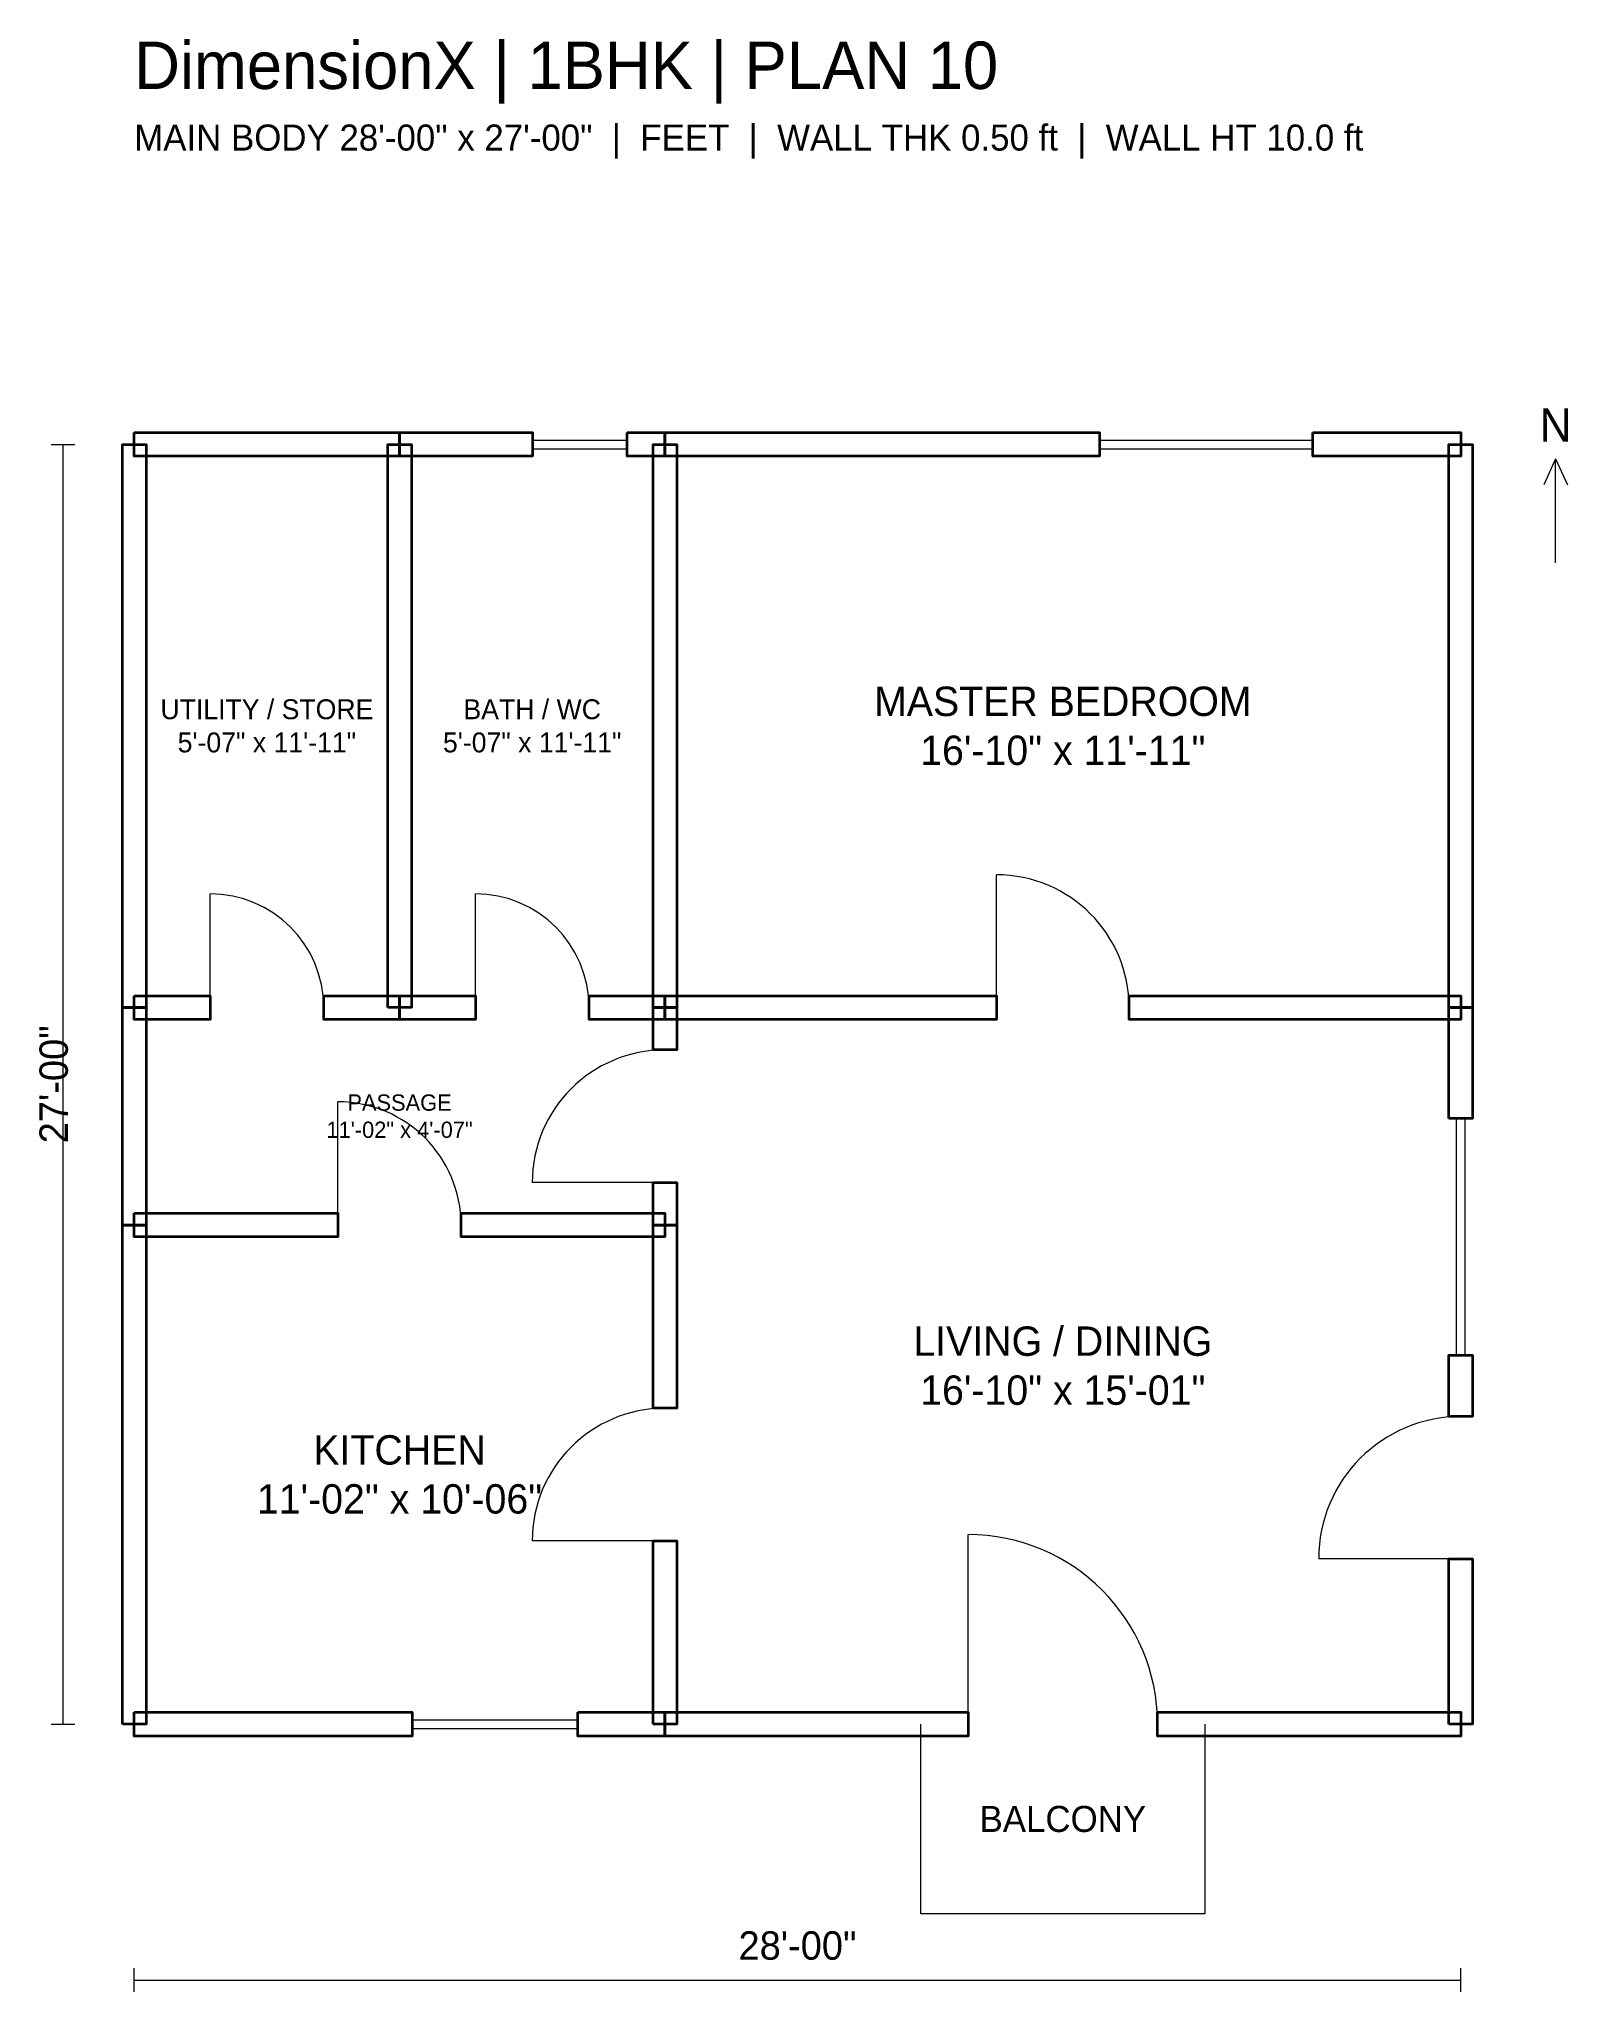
# Model space of a CAD drawing. Header units: feet. Extents: x -2 to 30.3, y -5.7 to 35.6.
import ezdxf
from ezdxf.enums import TextEntityAlignment as Align

# ---------------------------------------------------------------- set-up
doc = ezdxf.new("R2010")
doc.units = ezdxf.units.FT
doc.header["$MEASUREMENT"] = 0
for name, color, linetype, lineweight in [('DX_DIMENSION', 8, 'CONTINUOUS', 9), ('DX_DOOR_SYMBOL', 1, 'CONTINUOUS', 18), ('DX_RAILING', 3, 'CONTINUOUS', 13), ('DX_ROOM_LABEL', 7, 'CONTINUOUS', 13), ('DX_TITLE', 7, 'CONTINUOUS', 18), ('DX_WALL_FACE', 7, 'CONTINUOUS', 35), ('DX_WINDOW_SYMBOL', 4, 'CONTINUOUS', 18)]:
    doc.layers.add(name, color=color, linetype=linetype, lineweight=lineweight)

msp = doc.modelspace()

# ---------------------------------------------------------------- linework, layer by layer
at = {"layer": 'DX_DIMENSION'}
for p, q in [((-1.75, 27), (-1.25, 27)), ((-1.5, 0), (-1.5, 27)), ((30, 26.7), (29.75, 26.15)), ((30, 24.5), (30, 26.7)), ((30, 26.7), (30.25, 26.15)), ((-1.75, 0), (-1.25, 0)), ((0, -5.65), (0, -5.15)), ((28, -5.65), (28, -5.15)), ((0, -5.4), (28, -5.4))]:
    msp.add_line(p, q, dxfattribs=at)
at = {"layer": 'DX_DOOR_SYMBOL'}
for p, q in [((18.2, 15.12), (18.2, 17.92)), ((1.6, 15.12), (1.6, 17.52)), ((7.2, 15.12), (7.2, 17.52)), ((4.3, 10.53), (4.3, 13.13)), ((11.2, 11.425), (8.4, 11.425)), ((11.2, 3.865), (8.4, 3.865)), ((17.6, 0), (17.6, 4)), ((28, 3.4896), (25, 3.4896))]:
    msp.add_line(p, q, dxfattribs=at)
for centre, radius, start, end in [((18.2, 15.12), 2.8, 0, 90), ((1.6, 15.12), 2.4, 0, 90), ((7.2, 15.12), 2.4, 0, 90), ((11.2, 11.425), 2.8, 90, 180), ((4.3, 10.53), 2.6, 0, 90), ((11.2, 3.865), 2.8, 90, 180), ((28, 3.4896), 3, 90, 180), ((17.6, 0), 4, 0, 90)]:
    msp.add_arc(centre, radius, start, end, dxfattribs=at)
at = {"layer": 'DX_RAILING'}
for p, q in [((16.6, -4), (16.6, 0)), ((22.6, 0), (22.6, -4)), ((22.6, -4), (16.6, -4))]:
    msp.add_line(p, q, dxfattribs=at)
at = {"layer": 'DX_WALL_FACE'}
for points in [[(0, 27.25), (5.6, 27.25), (5.6, 26.75), (0, 26.75)], [(5.6, 27.25), (8.408, 27.25), (8.408, 26.75), (5.6, 26.75)], [(10.408, 27.25), (11.2, 27.25), (11.2, 26.75), (10.408, 26.75)], [(11.2, 27.25), (20.374, 27.25), (20.374, 26.75), (11.2, 26.75)], [(24.874, 27.25), (28, 27.25), (28, 26.75), (24.874, 26.75)], [(-0.25, 15.12), (-0.25, 27), (0.25, 27), (0.25, 15.12)], [(5.35, 15.12), (5.35, 27), (5.85, 27), (5.85, 15.12)], [(10.95, 15.12), (10.95, 27), (11.45, 27), (11.45, 15.12)], [(27.75, 15.12), (27.75, 27), (28.25, 27), (28.25, 15.12)], [(0, 15.37), (1.6, 15.37), (1.6, 14.87), (0, 14.87)], [(4, 15.37), (5.6, 15.37), (5.6, 14.87), (4, 14.87)], [(5.6, 15.37), (7.2, 15.37), (7.2, 14.87), (5.6, 14.87)], [(9.6, 15.37), (11.2, 15.37), (11.2, 14.87), (9.6, 14.87)], [(11.2, 15.37), (18.2, 15.37), (18.2, 14.87), (11.2, 14.87)], [(21, 15.37), (28, 15.37), (28, 14.87), (21, 14.87)], [(-0.25, 10.53), (-0.25, 15.12), (0.25, 15.12), (0.25, 10.53)], [(10.95, 14.225), (10.95, 15.12), (11.45, 15.12), (11.45, 14.225)], [(27.75, 12.7816), (27.75, 15.12), (28.25, 15.12), (28.25, 12.7816)], [(10.95, 10.53), (10.95, 11.425), (11.45, 11.425), (11.45, 10.53)], [(0, 10.78), (4.3, 10.78), (4.3, 10.28), (0, 10.28)], [(6.9, 10.78), (11.2, 10.78), (11.2, 10.28), (6.9, 10.28)], [(-0.25, 0), (-0.25, 10.53), (0.25, 10.53), (0.25, 0)], [(10.95, 6.665), (10.95, 10.53), (11.45, 10.53), (11.45, 6.665)], [(27.75, 6.4896), (27.75, 7.7816), (28.25, 7.7816), (28.25, 6.4896)], [(10.95, 0), (10.95, 3.865), (11.45, 3.865), (11.45, 0)], [(27.75, 0), (27.75, 3.4896), (28.25, 3.4896), (28.25, 0)], [(0, 0.25), (5.866, 0.25), (5.866, -0.25), (0, -0.25)], [(9.366, 0.25), (11.2, 0.25), (11.2, -0.25), (9.366, -0.25)], [(11.2, 0.25), (17.6, 0.25), (17.6, -0.25), (11.2, -0.25)], [(21.6, 0.25), (28, 0.25), (28, -0.25), (21.6, -0.25)]]:
    msp.add_lwpolyline(points, close=True, dxfattribs=at)
at = {"layer": 'DX_WINDOW_SYMBOL'}
for p, q in [((8.408, 26.8), (8.408, 27.2)), ((10.408, 26.8), (10.408, 27.2)), ((20.374, 26.8), (20.374, 27.2)), ((24.874, 26.8), (24.874, 27.2)), ((8.408, 27.09), (10.408, 27.09)), ((8.408, 26.91), (10.408, 26.91)), ((20.374, 27.09), (24.874, 27.09)), ((20.374, 26.91), (24.874, 26.91)), ((28.2, 12.7816), (27.8, 12.7816)), ((27.91, 7.7816), (27.91, 12.7816)), ((28.09, 7.7816), (28.09, 12.7816)), ((28.2, 7.7816), (27.8, 7.7816)), ((5.866, -0.2), (5.866, 0.2)), ((5.866, 0.09), (9.366, 0.09)), ((9.366, -0.2), (9.366, 0.2)), ((5.866, -0.09), (9.366, -0.09))]:
    msp.add_line(p, q, dxfattribs=at)

# ---------------------------------------------------------------- texts
at = {"layer": 'DX_DIMENSION'}
msp.add_text('MAIN BODY 28\'-00" x 27\'-00"  |  FEET  |  WALL THK 0.50 ft  |  WALL HT 10.0 ft', height=0.55, dxfattribs=at).set_placement((0, 33.2))
for s, height, p in [('N', 0.7, (30, 26.85)), ('28\'-00"', 0.6, (14, -5.15))]:
    msp.add_text(s, height=height, dxfattribs=at).set_placement(p, align=Align.BOTTOM_CENTER)
msp.add_text('27\'-00"', height=0.6, rotation=90, dxfattribs=at).set_placement((-1.7, 13.5), align=Align.MIDDLE_CENTER)
at = {"layer": 'DX_ROOM_LABEL'}
msp.add_text('BALCONY', height=0.55, dxfattribs=at).set_placement((19.6, -2), align=Align.MIDDLE_CENTER)
at = {"layer": 'DX_ROOM_LABEL', "attachment_point": 5}
for s, insert, char_height, width in [('MASTER BEDROOM\\P16\'-10" x 11\'-11"', (19.6, 21.06), 0.62, 14.784), ('UTILITY / STORE\\P5\'-07" x 11\'-11"', (2.8, 21.06), 0.42, 4.928), ('BATH / WC\\P5\'-07" x 11\'-11"', (8.4, 21.06), 0.42, 4.928), ('PASSAGE\\P11\'-02" x 4\'-07"', (5.6, 12.825), 0.34425, 9.856), ('LIVING / DINING\\P16\'-10" x 15\'-01"', (19.6, 7.56), 0.62, 14.784), ('KITCHEN\\P11\'-02" x 10\'-06"', (5.6, 5.265), 0.62, 9.856)]:
    msp.add_mtext(s, dxfattribs=dict(at, insert=insert, char_height=char_height, width=width))
at = {"layer": 'DX_TITLE'}
msp.add_text('DimensionX | 1BHK | PLAN 10', height=1, dxfattribs=at).set_placement((0, 34.5))

doc.saveas('drawing.dxf')
